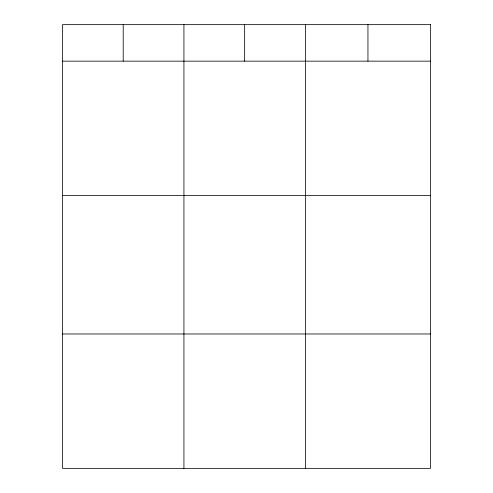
<?xml version="1.0" encoding="UTF-8"?>
<svg xmlns="http://www.w3.org/2000/svg" width="493" height="493" viewBox="0 0 493 493"><rect width="100%" height="100%" fill="white"/><g stroke="black" fill="none" stroke-linecap="round" stroke-linejoin="round"><path stroke-width="0.74" d="M62.482 61.157L430.518 61.157M62.482 195.53L430.518 195.53M62.482 333.977L430.518 333.977M367.951 24.65L367.951 61.157M305.383 24.65L305.383 468.35M244.657 24.65L244.657 61.157M183.932 24.65L183.932 468.35M123.207 24.65L123.207 61.157M430.518 24.65L62.482 24.65L62.482 468.35L430.518 468.35L430.518 24.65"/></g></svg>
